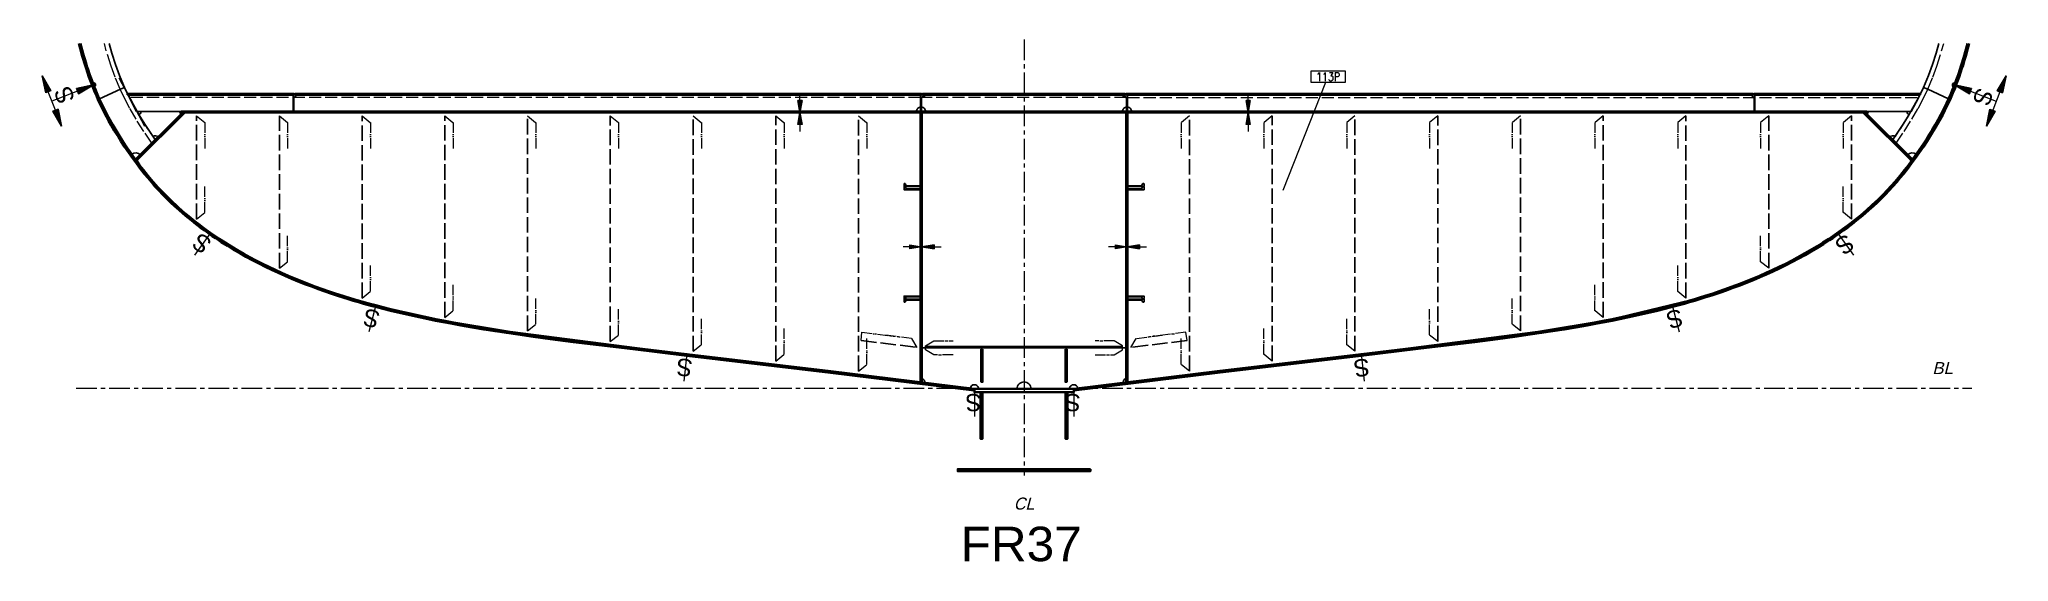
# Model space of a CAD drawing. Header units: millimetres. Extents: x 2064 to 16344, y 1188 to 4975.
import ezdxf
from ezdxf.enums import TextEntityAlignment as Align

# ---------------------------------------------------------------- set-up
doc = ezdxf.new("R2010")
doc.units = ezdxf.units.MM
doc.header["$LTSCALE"] = 25
for name, pattern in [('NR-CE1', [9.6, 6, -1.2, 1.2, -1.2]), ('NR-DA1', [4.7, 3.5, -1.2]), ('NR-DA2', [5.7, 4.5, -1.2]), ('NR-DA3', [7.41, 5.85, -1.56]), ('NR-PH1', [4.5, 3, -0.5, 0, -0.5, 0, -0.5])]:
    doc.linetypes.add(name, pattern=pattern)
for name, color, linetype, lineweight in [('NR-CE1', 1, 'NR-CE1', 9), ('NR-CO1', 1, 'Continuous', 9), ('NR-CO2', 2, 'Continuous', 25), ('NR-CO3', 3, 'Continuous', 35), ('NR-DA1', 1, 'NR-DA1', 9), ('NR-DA2', 2, 'NR-DA2', 25), ('NR-DA3', 3, 'NR-DA3', 35), ('NR-PH1', 1, 'NR-PH1', 9), ('NR-POS', 7, 'Continuous', 5), ('NR-TX4', 4, 'Continuous', 40)]:
    doc.layers.add(name, color=color, linetype=linetype, lineweight=lineweight)
doc.styles.add('FORAN', font='arial.ttf')
doc.styles.add('NR_EN', font='simplex.shx', dxfattribs={"width": 0.8})
doc.styles.get("Standard").update_dxf_attribs({"font": 'arial.ttf'})
doc.styles.add('ЗАГОЛОВКИ', font='')
doc.styles.get('ЗАГОЛОВКИ').set_extended_font_data('Arial Unicode MS')

# ---------------------------------------------------------------- blocks, each defined once
blk = doc.blocks.new('NR_SEAM')
at = {"layer": 'NR-CO1', "color": 1, "linetype": 'Continuous'}
blk.add_line((0, 0), (-200, 0), dxfattribs=at)
at = {"layer": 'NR-CO1', "color": 1, "linetype": 'Continuous', "style": 'ЗАГОЛОВКИ'}
blk.add_text('S', height=125, rotation=90, dxfattribs=at).set_placement((-100, 7), align=Align.MIDDLE_CENTER)
blk = doc.blocks.new('Solid_12')
at = {"layer": 'NR-CO1'}
blk.add_hatch(color=1, dxfattribs=at).paths.add_polyline_path([(-125, -21), (0, 0), (-125, 0)])
at = {"layer": 'NR-CO1', "color": 1}
for p, q in [((0, 0), (-125, -21)), ((-125, -21), (-125, 0)), ((-125, 0), (0, 0))]:
    blk.add_line(p, q, dxfattribs=at)
blk = doc.blocks.new('Solid_22')
at = {"layer": 'NR-CO1'}
blk.add_hatch(color=1, dxfattribs=at).paths.add_polyline_path([(-125, 0), (0, 0), (-125, 21)])
at = {"layer": 'NR-CO1', "color": 1}
for p, q in [((-125, 0), (-125, 21)), ((-125, 21), (0, 0)), ((0, 0), (-125, 0))]:
    blk.add_line(p, q, dxfattribs=at)
blk = doc.blocks.new('.Hatch_12')
for name in ['Solid_22', 'Solid_12']:
    blk.add_blockref(name, (0, 0))
blk = doc.blocks.new('Solid_32', base_point=(-304, -71))
at = {"layer": 'NR-CO1'}
blk.add_hatch(color=1, dxfattribs=at).paths.add_polyline_path([(-325, -196), (-304, -71), (-325, -71)])
at = {"layer": 'NR-CO1', "color": 1}
for p, q in [((-304, -71), (-325, -196)), ((-325, -196), (-325, -71)), ((-325, -71), (-304, -71))]:
    blk.add_line(p, q, dxfattribs=at)
blk = doc.blocks.new('Solid_42', base_point=(-325, -71))
at = {"layer": 'NR-CO1'}
blk.add_hatch(color=1, dxfattribs=at).paths.add_polyline_path([(-325, -196), (-325, -71), (-345, -71)])
at = {"layer": 'NR-CO1', "color": 1}
for p, q in [((-325, -196), (-345, -71)), ((-345, -71), (-325, -71)), ((-325, -71), (-325, -196))]:
    blk.add_line(p, q, dxfattribs=at)
blk = doc.blocks.new('.Hatch_22')
for name, p in [('Solid_42', (-325, -71)), ('Solid_32', (-304, -71))]:
    blk.add_blockref(name, p)
blk = doc.blocks.new('Solid_5', base_point=(-304, 71))
at = {"layer": 'NR-CO1'}
blk.add_hatch(color=1, dxfattribs=at).paths.add_polyline_path([(-325, 71), (-304, 71), (-325, 196)])
at = {"layer": 'NR-CO1', "color": 1}
for p, q in [((-325, 71), (-325, 196)), ((-325, 196), (-304, 71)), ((-304, 71), (-325, 71))]:
    blk.add_line(p, q, dxfattribs=at)
blk = doc.blocks.new('Solid_6', base_point=(-325, 71))
at = {"layer": 'NR-CO1'}
blk.add_hatch(color=1, dxfattribs=at).paths.add_polyline_path([(-345, 71), (-325, 71), (-325, 196)])
at = {"layer": 'NR-CO1', "color": 1}
for p, q in [((-345, 71), (-325, 196)), ((-325, 196), (-325, 71)), ((-325, 71), (-345, 71))]:
    blk.add_line(p, q, dxfattribs=at)
blk = doc.blocks.new('.Hatch_3')
for name, p in [('Solid_6', (-325, 71)), ('Solid_5', (-304, 71))]:
    blk.add_blockref(name, p)
blk = doc.blocks.new('NR_SEAMBLOCK')
at = {"layer": 'NR-CO1', "color": 1}
for p, q in [((-345, 71), (-325, 196)), ((-325, 196), (-304, 71)), ((-304, 71), (-345, 71)), ((-325, -71), (-325, 71)), ((0, 0), (-125, 21)), ((-125, 21), (-125, -21)), ((-125, -21), (0, 0)), ((-304, -71), (-345, -71)), ((-345, -71), (-325, -196)), ((-325, -196), (-304, -71))]:
    blk.add_line(p, q, dxfattribs=at)
at = {"layer": 'NR-CO1', "color": 1, "linetype": 'Continuous'}
blk.add_line((-125, 0), (-325, 0), dxfattribs=at)
at = {"color": 7, "linetype": 'Continuous', "lineweight": 0, "true_color": 0xf7f7f7}
for name in ['.Hatch_3', '.Hatch_12', '.Hatch_22']:
    blk.add_blockref(name, (0, 0), dxfattribs=at)
at = {"layer": 'NR-CO1', "color": 1, "linetype": 'Continuous', "style": 'ЗАГОЛОВКИ'}
blk.add_text('S', height=125, rotation=90, dxfattribs=at).set_placement((-225, 7), align=Align.MIDDLE_CENTER)
blk = doc.blocks.new('Solid_1', base_point=(-88, -15))
at = {"layer": 'NR-CO1'}
blk.add_hatch(color=1, dxfattribs=at).paths.add_polyline_path([(-88, 0), (-88, -15), (0, 0)])
at = {"layer": 'NR-CO1', "color": 1}
for p, q in [((-88, -15), (-88, 0)), ((-88, 0), (0, 0)), ((0, 0), (-88, -15))]:
    blk.add_line(p, q, dxfattribs=at)
blk = doc.blocks.new('Solid_2', base_point=(-88, 0))
at = {"layer": 'NR-CO1'}
blk.add_hatch(color=1, dxfattribs=at).paths.add_polyline_path([(-88, 15), (-88, 0), (0, 0)])
at = {"layer": 'NR-CO1', "color": 1}
for p, q in [((-88, 0), (-88, 15)), ((-88, 15), (0, 0)), ((0, 0), (-88, 0))]:
    blk.add_line(p, q, dxfattribs=at)
blk = doc.blocks.new('.Hatch_1', base_point=(0, 0))
at = {"color": 200, "true_color": 0xa901f1}
for name, p in [('Solid_2', (-88, 0)), ('Solid_1', (-88, -15))]:
    blk.add_blockref(name, p, dxfattribs=at)
blk = doc.blocks.new('Solid_3', base_point=(87, -15))
at = {"layer": 'NR-CO1'}
blk.add_hatch(color=1, dxfattribs=at).paths.add_polyline_path([(0, 0), (87, -15), (87, 0)])
at = {"layer": 'NR-CO1', "color": 1}
for p, q in [((87, -15), (0, 0)), ((0, 0), (87, 0)), ((87, 0), (87, -15))]:
    blk.add_line(p, q, dxfattribs=at)
blk = doc.blocks.new('Solid_4', base_point=(87, 0))
at = {"layer": 'NR-CO1'}
blk.add_hatch(color=1, dxfattribs=at).paths.add_polyline_path([(0, 0), (87, 0), (87, 15)])
at = {"layer": 'NR-CO1', "color": 1}
for p, q in [((0, 0), (87, 15)), ((87, 0), (0, 0)), ((87, 15), (87, 0))]:
    blk.add_line(p, q, dxfattribs=at)
blk = doc.blocks.new('.Hatch_2', base_point=(0, 0))
at = {"color": 200, "true_color": 0xa901f1}
for name, p in [('Solid_4', (87, 0)), ('Solid_3', (87, -15))]:
    blk.add_blockref(name, p, dxfattribs=at)
blk = doc.blocks.new('NR-array_21', base_point=(0, 0))
at = {"layer": 'NR-CO1', "color": 1}
for p, q in [((-88, 0), (-138, 0)), ((0, 0), (-88, 15)), ((-88, 15), (-88, -15)), ((-88, -15), (0, 0)), ((0, 0), (87, 15)), ((87, -15), (0, 0)), ((87, 15), (87, -15)), ((87, 0), (137, 0))]:
    blk.add_line(p, q, dxfattribs=at)
at = {"color": 7, "linetype": 'Continuous', "lineweight": 0, "true_color": 0xf7f7f7}
for name in ['.Hatch_1', '.Hatch_2']:
    blk.add_blockref(name, (0, 0), dxfattribs=at)
blk = doc.blocks.new('NR-array_2')
blk.add_blockref('NR-array_21', (0, 0))

msp = doc.modelspace()

# ---------------------------------------------------------------- linework, layer by layer
for points in [[(16043, 4945), (15998, 4780), (15994, 4766), (15934, 4604), (15893, 4513), (15807, 4348), (15757, 4266), (15616, 4064), (15581, 4018), (15472, 3891), (15415, 3831), (15280, 3708), (15216, 3656), (15036, 3527), (14977, 3489), (14756, 3364), (14743, 3357), (14480, 3237), (14164, 3122), (14033, 3083), (13453, 2944), (13411, 2936), (12930, 2856), (11764, 2707), (10917, 2607), (10391, 2542), (9843, 2475), (9702, 2458), (9564, 2441), (8844, 2441), (8565, 2475), (8017, 2542), (7490, 2607), (6644, 2707), (5478, 2856), (4997, 2936), (4568, 3031), (4375, 3083), (4145, 3155), (3927, 3237), (3735, 3323), (3665, 3357), (3506, 3444), (3431, 3489), (3299, 3576), (3191, 3656), (3091, 3739), (2996, 3828), (2910, 3918), (2833, 4010), (2826, 4018), (2722, 4160), (2651, 4266), (2583, 4380), (2521, 4499), (2514, 4513), (2465, 4626), (2422, 4741), (2414, 4766), (2370, 4916), (2363, 4945)], [(2643, 4695), (2829, 4345)]]:
    msp.add_lwpolyline(points)
at = {"layer": 'NR-CE1'}
for points in [[(9204, 4975), (9204, 1813)], [(2330, 2445), (16077, 2445)]]:
    msp.add_lwpolyline(points, dxfattribs=at)
at = {"layer": 'NR-CO1'}
msp.add_lwpolyline([(8489, 2738), (9919, 2738), (9919, 2748), (8489, 2748), (8489, 2738)], close=True, dxfattribs=at)
at = {"layer": 'NR-CO2', "color": 8}
for points in [[(2363, 4945, 0.007414), (2391, 4843, 0.02046), (2452, 4659, -0.41045), (2471, 4650, -0.410443), (2462, 4631, 0.005889), (2480, 4587, 0.006153), (2499, 4545), (2651, 4614), (2681, 4627), (2645, 4714), (2616, 4792), (2590, 4875), (2570, 4945)], [(16045, 4945, -0.007414), (16017, 4843, -0.02046), (15956, 4659, 0.41045), (15937, 4650, 0.410443), (15945, 4631, -0.005889), (15927, 4587, -0.006153), (15909, 4545), (15757, 4614), (15726, 4627), (15763, 4714), (15792, 4792), (15818, 4875), (15838, 4945)]]:
    msp.add_lwpolyline(points, format="xyb", dxfattribs=at)
at = {"layer": 'NR-CO2'}
for points in [[(2880, 4223), (2797, 4138, 0.368367), (2732, 4143, -0.021953), (2596, 4356, -0.026151), (2499, 4545), (2651, 4613), (2681, 4627), (2715, 4556), (2792, 4417), (2833, 4352), (2901, 4252), (2904, 4247), (2880, 4223)], [(8454, 4552), (8454, 4483, 0.414214), (8424, 4453), (2775, 4453), (2769, 4453), (2718, 4552), (2707, 4573), (8454, 4573), (8454, 4552)], [(3904, 4453), (3904, 4573), (3922, 4573, -0.339456), (3927, 4569, -0.339444), (3924, 4564), (3912, 4557, 0.267947), (3910, 4552), (3910, 4453), (3904, 4453)], [(8454, 4453), (8454, 4573), (8472, 4573, -0.339452), (8477, 4569, -0.339451), (8474, 4564), (8462, 4557, 0.26795), (8460, 4552), (8460, 4453), (8454, 4453)], [(9947, 4552, -0.265226), (9947, 4552), (9948, 4483, 0.414214), (9918, 4453), (8490, 4453, 0.414214), (8460, 4483), (8460, 4552, -0.310691), (8461, 4553), (8496, 4573), (9911, 4573), (9947, 4552)], [(9954, 4453), (9954, 4573), (9936, 4573, 0.339452), (9931, 4569, 0.339451), (9933, 4564), (9945, 4557, -0.26795), (9948, 4552), (9948, 4453), (9954, 4453)], [(9954, 4552), (9954, 4483, -0.414214), (9984, 4453), (15632, 4453), (15638, 4453), (15690, 4552), (15701, 4573), (9954, 4573), (9954, 4552)], [(14504, 4453), (14504, 4573), (14486, 4573, 0.339456), (14481, 4569, 0.339444), (14483, 4564), (14495, 4557, -0.267947), (14498, 4552), (14498, 4453), (14504, 4453)], [(15527, 4223), (15611, 4138, -0.368367), (15676, 4143, 0.021953), (15812, 4356, 0.026151), (15909, 4545), (15757, 4613), (15727, 4627), (15693, 4556), (15615, 4417), (15574, 4352), (15507, 4252), (15503, 4247), (15527, 4223)], [(8454, 2498), (8444, 2490), (7785, 2571), (7413, 2616), (6793, 2689), (6136, 2767), (5987, 2785), (5807, 2808), (5655, 2829), (5501, 2851), (5363, 2872), (5233, 2893), (5110, 2915), (4994, 2936), (4887, 2958), (4783, 2980), (4686, 3001), (4593, 3024), (4506, 3046), (4421, 3069), (4341, 3092), (4263, 3116), (4188, 3140), (4115, 3165), (4045, 3191, -0.004508), (3977, 3217, -0.004646), (3911, 3244, -0.004695), (3846, 3272, -0.004796), (3783, 3300, -0.004844), (3722, 3329, -0.004983), (3662, 3359, -0.005032), (3604, 3389, -0.005135), (3548, 3420, -0.005183), (3493, 3451, -0.005285), (3440, 3483, -0.005337), (3388, 3516, -0.005441), (3337, 3550, -0.005494), (3288, 3584, -0.005601), (3241, 3619, -0.005638), (3195, 3654, -0.005738), (3150, 3690, -0.005901), (3107, 3726, -0.0061), (3066, 3762, -0.006143), (3027, 3798, -0.019309), (2914, 3914, -0.006796), (2876, 3958, -0.00662), (2838, 4004, -0.00553), (2806, 4044, -0.005304), (2773, 4087), (2775, 4102), (3111, 4438), (3128, 4445), (8444, 4445), (8454, 4435), (8454, 2498)], [(3091, 4432), (2926, 4267, 0.364187), (2888, 4271, -0.016455), (2786, 4427, 0.265574), (2801, 4453), (3082, 4453, 0.198906), (3091, 4432)], [(9954, 2498), (9964, 2490), (10623, 2571), (10994, 2616), (11614, 2689), (12271, 2767), (12420, 2785), (12601, 2808), (12752, 2829), (12906, 2851), (13045, 2872), (13175, 2893), (13297, 2915), (13414, 2936), (13521, 2958), (13625, 2980), (13722, 3001), (13814, 3024), (13902, 3046), (13986, 3069), (14067, 3092), (14145, 3116), (14219, 3140), (14292, 3165), (14362, 3191, 0.004508), (14431, 3217, 0.004646), (14497, 3244, 0.004695), (14562, 3272, 0.004796), (14624, 3300, 0.004844), (14686, 3329, 0.004983), (14745, 3359, 0.005032), (14803, 3389, 0.005135), (14860, 3420, 0.005183), (14915, 3451, 0.005285), (14968, 3483, 0.005337), (15020, 3516, 0.005441), (15070, 3550, 0.005494), (15119, 3584, 0.005601), (15167, 3619, 0.005638), (15213, 3654, 0.005738), (15257, 3690, 0.005901), (15300, 3726, 0.0061), (15341, 3762, 0.006143), (15381, 3798, 0.019309), (15494, 3914, 0.006796), (15532, 3958, 0.00662), (15570, 4004, 0.00553), (15602, 4044, 0.005304), (15634, 4087), (15633, 4102), (15297, 4438), (15280, 4445), (9964, 4445), (9954, 4435), (9954, 2498)], [(8454, 3908), (8334, 3908), (8334, 3926, -0.339454), (8337, 3931, -0.339459), (8343, 3928), (8350, 3916, 0.267951), (8354, 3914), (8454, 3914), (8454, 3908)], [(8454, 3885), (8334, 3885), (8334, 3903, -0.339456), (8337, 3908, -0.339451), (8343, 3906), (8350, 3894, 0.267951), (8354, 3891), (8454, 3891), (8454, 3885)], [(9954, 3908), (10074, 3908), (10074, 3926, 0.339454), (10070, 3931, 0.339459), (10064, 3928), (10058, 3916, -0.267951), (10053, 3914), (9954, 3914), (9954, 3908)], [(9954, 3885), (10074, 3885), (10074, 3903, 0.339456), (10070, 3908, 0.339451), (10064, 3906), (10058, 3894, -0.267951), (10053, 3891), (9954, 3891), (9954, 3885)], [(8454, 3114), (8334, 3114), (8334, 3096, 0.339456), (8337, 3091, 0.339454), (8343, 3093), (8350, 3105, -0.267949), (8354, 3108), (8454, 3108), (8454, 3114)], [(8454, 3091), (8334, 3091), (8334, 3073, 0.339455), (8337, 3069, 0.339455), (8343, 3071), (8350, 3083, -0.267949), (8354, 3085), (8454, 3085), (8454, 3091)], [(9954, 3114), (10074, 3114), (10074, 3096, -0.339456), (10070, 3091, -0.339454), (10064, 3093), (10058, 3105, 0.267949), (10053, 3108), (9954, 3108), (9954, 3114)], [(9954, 3091), (10074, 3091), (10074, 3073, -0.339455), (10070, 3069, -0.339455), (10064, 3071), (10058, 3083, 0.267949), (10053, 3085), (9954, 3085), (9954, 3091)], [(9944, 2517, 0.127363), (9931, 2508, 0.214858), (9924, 2485), (9594, 2445, 0.379962), (9564, 2471, 0.414214), (9534, 2441), (9254, 2441, 0.414214), (9204, 2491, 0.414214), (9154, 2441), (8874, 2441, 0.414214), (8844, 2471, 0.379962), (8814, 2445), (8484, 2485, 0.214856), (8476, 2508, 0.127363), (8464, 2517), (8464, 2738), (9944, 2738), (9944, 2517)]]:
    msp.add_lwpolyline(points, format="xyb", close=True, dxfattribs=at)
for points in [[(15317, 4432), (15482, 4267, -0.364187), (15520, 4271, 0.016455), (15621, 4427, -0.265574), (15607, 4453), (15326, 4453)], [(15317, 4432, 0.198906), (15326, 4453)]]:
    msp.add_lwpolyline(points, format="xyb", dxfattribs=at)
at = {"layer": 'NR-CO3', "color": 8}
for points in [[(2363, 4945), (2367, 4927), (2375, 4899), (2382, 4873), (2388, 4849), (2395, 4826), (2402, 4803), (2409, 4780), (2417, 4757), (2430, 4718), (2443, 4681), (2457, 4645), (2446, 4641), (2436, 4665), (2423, 4701), (2410, 4740), (2402, 4763), (2395, 4785), (2388, 4808), (2381, 4831), (2375, 4854), (2367, 4879), (2360, 4908), (2352, 4936), (2350, 4945)], [(16057, 4945), (16055, 4936), (16048, 4908), (16040, 4879), (16033, 4854), (16026, 4831), (16020, 4808), (16013, 4785), (16005, 4763), (15998, 4740), (15985, 4701), (15971, 4665), (15962, 4641), (15951, 4645), (15964, 4681), (15978, 4718), (15991, 4757), (15998, 4780), (16005, 4803), (16012, 4826), (16019, 4849), (16026, 4873), (16033, 4899), (16041, 4927), (16045, 4945)]]:
    msp.add_lwpolyline(points, dxfattribs=at)
at = {"layer": 'NR-CO3'}
for points in [[(2457, 4645), (2472, 4606), (2484, 4579), (2496, 4552), (2514, 4512), (2533, 4473), (2553, 4433), (2574, 4395), (2596, 4356), (2618, 4318), (2648, 4270), (2672, 4233), (2696, 4197), (2721, 4160), (2746, 4124), (2772, 4089), (2791, 4064), (2818, 4028), (2853, 3985), (2889, 3943), (2925, 3902), (2954, 3871), (2983, 3842), (3022, 3803), (3063, 3765), (3105, 3728), (3147, 3692), (3191, 3657), (3228, 3629), (3257, 3607), (3304, 3573), (3297, 3563), (3263, 3588), (3230, 3612), (3198, 3636), (3167, 3661), (3135, 3686), (3104, 3712), (3074, 3739), (3044, 3766), (3015, 3793), (2986, 3821), (2957, 3850), (2930, 3879), (2902, 3909), (2876, 3939), (2850, 3970), (2824, 4001), (2798, 4035), (2768, 4074), (2738, 4114), (2710, 4155), (2682, 4196), (2654, 4238), (2634, 4271), (2607, 4313), (2582, 4356), (2566, 4385), (2550, 4414), (2534, 4444), (2519, 4473), (2505, 4503), (2491, 4533), (2477, 4565), (2461, 4603), (2446, 4641), (2457, 4645)], [(3909, 4573), (2704, 4573), (2704, 4581), (3909, 4581), (3909, 4573)], [(8460, 4573), (3919, 4573), (3919, 4581), (8460, 4581), (8460, 4573)], [(9937, 4573), (8470, 4573), (8470, 4581), (9937, 4581), (9937, 4573)], [(14489, 4573), (9947, 4573), (9947, 4581), (14489, 4581), (14489, 4573)], [(15703, 4573), (14499, 4573), (14499, 4581), (15703, 4581), (15703, 4573)], [(15951, 4645), (15962, 4641), (15955, 4622), (15939, 4584), (15924, 4548), (15910, 4518), (15896, 4488), (15881, 4459), (15866, 4429), (15850, 4400), (15834, 4371), (15809, 4328), (15783, 4285), (15753, 4238), (15726, 4196), (15698, 4155), (15669, 4114), (15640, 4074), (15610, 4035), (15583, 4001), (15558, 3970), (15532, 3939), (15505, 3909), (15478, 3879), (15450, 3850), (15422, 3821), (15393, 3793), (15363, 3766), (15333, 3739), (15303, 3712), (15272, 3686), (15241, 3661), (15209, 3636), (15177, 3612), (15145, 3588), (15111, 3563), (15104, 3573), (15151, 3607), (15195, 3640), (15228, 3666), (15271, 3701), (15314, 3737), (15355, 3774), (15395, 3812), (15435, 3851), (15463, 3881), (15492, 3912), (15519, 3943), (15555, 3985), (15589, 4028), (15617, 4064), (15649, 4107), (15674, 4142), (15699, 4178), (15724, 4215), (15748, 4252), (15771, 4289), (15789, 4318), (15812, 4356), (15833, 4395), (15854, 4433), (15874, 4473), (15894, 4512), (15906, 4539), (15924, 4579), (15935, 4606), (15951, 4645)], [(3104, 4445), (3111, 4438), (2769, 4096), (2762, 4103), (3104, 4445)], [(4004, 4445), (3094, 4445), (3094, 4453), (4004, 4453), (4004, 4445)], [(6354, 4445), (4004, 4445), (4004, 4453), (6354, 4453), (6354, 4445)], [(8804, 4445), (6354, 4445), (6354, 4453), (8804, 4453), (8804, 4445)], [(8454, 4445), (8464, 4445), (8464, 2496), (8454, 2496), (8454, 4445)], [(9604, 4445), (8804, 4445), (8804, 4453), (9604, 4453), (9604, 4445)], [(12054, 4445), (9604, 4445), (9604, 4453), (12054, 4453), (12054, 4445)], [(9954, 4445), (9954, 2496), (9944, 2496), (9944, 4445), (9954, 4445)], [(14404, 4445), (12054, 4445), (12054, 4453), (14404, 4453), (14404, 4445)], [(15314, 4445), (14404, 4445), (14404, 4453), (15314, 4453), (15314, 4445)], [(15646, 4103), (15639, 4096), (15297, 4438), (15304, 4445), (15646, 4103)], [(3304, 3573), (3325, 3558), (3347, 3544), (3368, 3529), (3412, 3501), (3456, 3474), (3501, 3447), (3546, 3421), (3591, 3396), (3637, 3372), (3683, 3348), (3729, 3325), (3776, 3303), (3823, 3282), (3871, 3261), (3919, 3241), (3966, 3221), (4015, 3203), (4063, 3184), (4112, 3167), (4161, 3150), (4210, 3133), (4267, 3115), (4304, 3103), (4341, 3092), (4379, 3081), (4416, 3070), (4454, 3060), (4504, 3047), (4501, 3035), (4477, 3041), (4415, 3058), (4378, 3069), (4340, 3080), (4303, 3091), (4265, 3103), (4232, 3113), (4183, 3130), (4134, 3146), (4085, 3164), (4036, 3182), (3987, 3200), (3939, 3220), (3891, 3239), (3843, 3260), (3795, 3281), (3748, 3303), (3701, 3326), (3654, 3349), (3608, 3373), (3562, 3398), (3517, 3424), (3472, 3450), (3427, 3477), (3383, 3505), (3362, 3519), (3340, 3534), (3318, 3548), (3297, 3563), (3304, 3573)], [(15104, 3573), (15111, 3563), (15089, 3548), (15068, 3534), (15046, 3519), (15024, 3505), (15002, 3491), (14958, 3463), (14913, 3437), (14868, 3411), (14822, 3385), (14776, 3361), (14730, 3337), (14683, 3314), (14636, 3292), (14589, 3270), (14541, 3250), (14493, 3229), (14445, 3210), (14396, 3191), (14347, 3173), (14299, 3155), (14249, 3138), (14200, 3121), (14142, 3103), (14105, 3091), (14068, 3080), (14030, 3069), (13993, 3058), (13955, 3048), (13907, 3035), (13904, 3047), (13929, 3053), (13991, 3070), (14029, 3081), (14066, 3092), (14103, 3103), (14140, 3115), (14198, 3133), (14247, 3150), (14296, 3167), (14345, 3184), (14393, 3203), (14441, 3221), (14489, 3241), (14537, 3261), (14584, 3282), (14631, 3303), (14678, 3325), (14725, 3348), (14771, 3372), (14817, 3396), (14862, 3421), (14907, 3447), (14952, 3474), (14996, 3501), (15039, 3529), (15061, 3544), (15082, 3558), (15104, 3573)], [(4504, 3047), (4558, 3033), (4612, 3019), (4666, 3006), (4721, 2993), (4775, 2981), (4830, 2970), (4884, 2958), (4939, 2947), (4994, 2936), (5067, 2923), (5149, 2908), (5231, 2894), (5313, 2880), (5396, 2867), (5478, 2854), (5588, 2838), (5712, 2821), (5835, 2804), (6297, 2748), (6760, 2693), (6758, 2681), (6347, 2730), (5935, 2780), (5769, 2801), (5644, 2818), (5534, 2834), (5451, 2846), (5368, 2859), (5286, 2872), (5203, 2886), (5120, 2901), (5047, 2914), (4992, 2924), (4937, 2935), (4882, 2946), (4828, 2958), (4773, 2969), (4718, 2982), (4664, 2994), (4609, 3007), (4555, 3021), (4501, 3035), (4504, 3047)], [(13904, 3047), (13907, 3035), (13853, 3021), (13798, 3007), (13744, 2994), (13689, 2982), (13635, 2969), (13580, 2958), (13525, 2946), (13470, 2935), (13415, 2924), (13361, 2914), (13287, 2901), (13205, 2886), (13122, 2872), (13039, 2859), (12957, 2846), (12874, 2834), (12763, 2818), (12639, 2801), (12473, 2780), (12061, 2730), (11649, 2681), (11648, 2693), (12110, 2748), (12572, 2804), (12696, 2821), (12820, 2838), (12930, 2854), (13012, 2867), (13094, 2880), (13177, 2894), (13259, 2908), (13341, 2923), (13414, 2936), (13469, 2947), (13523, 2958), (13578, 2970), (13633, 2981), (13687, 2993), (13741, 3006), (13796, 3019), (13850, 3033), (13904, 3047)], [(8904, 2728), (8904, 2491), (8894, 2491), (8894, 2728), (8904, 2728)], [(9504, 2728), (9514, 2728), (9514, 2491), (9504, 2491), (9504, 2728)], [(6760, 2693), (7802, 2569), (8844, 2441), (8842, 2429), (7801, 2557), (6758, 2681), (6760, 2693)], [(11648, 2693), (11649, 2681), (10607, 2557), (9565, 2429), (9564, 2441), (10605, 2569), (11648, 2693)], [(8844, 2441), (9564, 2441), (9564, 2416), (8844, 2416), (8844, 2441)]]:
    msp.add_lwpolyline(points, close=True, dxfattribs=at)
for points in [[(8904, 2728), (8904, 2491)], [(9504, 2728), (9504, 2491)]]:
    msp.add_lwpolyline(points, dxfattribs=at)
at = {"layer": 'NR-CO3', "color": 8}
for points in [[(8904, 2416), (8904, 2079), (8888, 2079), (8888, 2416), (8904, 2416)], [(9504, 2416), (9520, 2416), (9520, 2079), (9504, 2079), (9504, 2416)], [(9685, 1859), (9685, 1843), (8723, 1843), (8723, 1859), (9685, 1859)]]:
    msp.add_lwpolyline(points, close=True, dxfattribs=at)
at = {"layer": 'NR-DA1', "color": 8}
for points in [[(2650, 4614), (2613, 4702), (2584, 4781), (2549, 4891), (2535, 4945)], [(15758, 4614), (15794, 4702), (15824, 4781), (15858, 4891), (15873, 4945)]]:
    msp.add_lwpolyline(points, dxfattribs=at)
at = {"layer": 'NR-DA1'}
for points in [[(2880, 4222), (2821, 4308), (2765, 4396), (2719, 4475), (2681, 4548), (2650, 4613)], [(15528, 4222), (15586, 4308), (15642, 4396), (15688, 4475), (15727, 4548), (15758, 4613)], [(8454, 4553), (2718, 4553)], [(9947, 4553), (8461, 4553)], [(9954, 4553), (15690, 4553)]]:
    msp.add_lwpolyline(points, dxfattribs=at)
at = {"layer": 'NR-DA2'}
for points in [[(3204, 3672), (3204, 4420)], [(3804, 3315), (3804, 4420)], [(4404, 3099), (4404, 4420)], [(5004, 2959), (5004, 4420)], [(5604, 2861), (5604, 4420)], [(6204, 2784), (6204, 4420)], [(6804, 2713), (6804, 4420)], [(7404, 2642), (7404, 4420)], [(8004, 2569), (8004, 4420)], [(10404, 2569), (10404, 4420)], [(11004, 2642), (11004, 4420)], [(11604, 2713), (11604, 4420)], [(12204, 2784), (12204, 4420)], [(12804, 2861), (12804, 4420)], [(13404, 2959), (13404, 4420)], [(14004, 3099), (14004, 4420)], [(14604, 3315), (14604, 4420)], [(15204, 3672), (15204, 4420)], [(8022, 2792), (8429, 2741)], [(10386, 2792), (9979, 2741)]]:
    msp.add_lwpolyline(points, dxfattribs=at)
at = {"layer": 'NR-DA3'}
for points in [[(8904, 2492), (8904, 2728)], [(9504, 2492), (9504, 2728)]]:
    msp.add_lwpolyline(points, dxfattribs=at)
at = {"layer": 'NR-PH1', "extrusion": (0, 0, -1)}
for points in [[(-3204, 4420), (-3264, 4372), (-3264, 4179)], [(-3804, 4420), (-3864, 4372), (-3864, 4179)], [(-4404, 4420), (-4464, 4372), (-4464, 4179)], [(-5004, 4420), (-5064, 4372), (-5064, 4179)], [(-5604, 4420), (-5664, 4372), (-5664, 4179)], [(-6204, 4420), (-6264, 4372), (-6264, 4179)], [(-6804, 4420), (-6864, 4372), (-6864, 4179)], [(-7404, 4420), (-7464, 4372), (-7464, 4179)], [(-8004, 4420), (-8064, 4372), (-8064, 4179)], [(-15204, 3672), (-15144, 3720), (-15144, 3913)], [(-14604, 3315), (-14544, 3363), (-14544, 3557)], [(-14004, 3099), (-13944, 3147), (-13944, 3340)], [(-13404, 2959), (-13344, 3007), (-13344, 3201)], [(-12204, 2784), (-12144, 2832), (-12144, 3025)], [(-12804, 2861), (-12744, 2909), (-12744, 3102)], [(-11004, 2642), (-10944, 2690), (-10944, 2883)], [(-11604, 2713), (-11544, 2761), (-11544, 2954)], [(-8022, 2792), (-8029, 2851), (-8268, 2822)], [(-8689, 2688), (-8549, 2688), (-8489, 2723), (-8489, 2753), (-8549, 2788), (-8689, 2788)], [(-9979, 2741), (-10019, 2807), (-10211, 2831)], [(-10404, 2569), (-10344, 2617), (-10344, 2810)]]:
    msp.add_lwpolyline(points, dxfattribs=at)
at = {"layer": 'NR-PH1'}
for points in [[(10404, 4420), (10344, 4372), (10344, 4179)], [(11004, 4420), (10944, 4372), (10944, 4179)], [(11604, 4420), (11544, 4372), (11544, 4179)], [(12204, 4420), (12144, 4372), (12144, 4179)], [(12804, 4420), (12744, 4372), (12744, 4179)], [(13404, 4420), (13344, 4372), (13344, 4179)], [(14004, 4420), (13944, 4372), (13944, 4179)], [(14604, 4420), (14544, 4372), (14544, 4179)], [(15204, 4420), (15144, 4372), (15144, 4179)], [(3204, 3672), (3264, 3720), (3264, 3913)], [(3804, 3315), (3864, 3363), (3864, 3557)], [(4404, 3099), (4464, 3147), (4464, 3340)], [(5004, 2959), (5064, 3007), (5064, 3201)], [(5604, 2861), (5664, 2909), (5664, 3102)], [(6204, 2784), (6264, 2832), (6264, 3025)], [(6804, 2713), (6864, 2761), (6864, 2954)], [(7404, 2642), (7464, 2690), (7464, 2883)], [(8004, 2569), (8064, 2617), (8064, 2810)], [(8429, 2741), (8389, 2807), (8197, 2831)], [(9719, 2688), (9858, 2688), (9919, 2723), (9919, 2753), (9858, 2788), (9719, 2788)], [(10386, 2792), (10378, 2851), (10139, 2822)]]:
    msp.add_lwpolyline(points, dxfattribs=at)
at = {"layer": 'NR-POS', "color": 1, "lineweight": 9}
msp.add_line((11084, 3881), (11393, 4664), dxfattribs=at)
msp.add_lwpolyline([(11534, 4664), (11534, 4744), (11284, 4744), (11284, 4664)], close=True, dxfattribs=at)

# ---------------------------------------------------------------- block references
at = {"layer": 'NR-CO1'}
for name, p, rotation in [('NR_SEAMBLOCK', (2457, 4645), 21.21998967449669), ('NR_SEAMBLOCK', (2457, 4645), 21.21998967449669), ('NR_SEAMBLOCK', (2457, 4645), 21.21998967449669), ('NR_SEAMBLOCK', (2457, 4645), 21.21998967449669), ('NR_SEAMBLOCK', (15951, 4645), 158.7800103255032), ('NR_SEAMBLOCK', (15951, 4645), 158.7800103255032), ('NR_SEAMBLOCK', (15951, 4645), 158.7800103255032), ('NR_SEAMBLOCK', (15951, 4645), 158.7800103255032), ('NR_SEAM', (3304, 3573), 54.93553631500546), ('NR_SEAM', (3304, 3573), 54.93553631500546), ('NR_SEAM', (15104, 3573), 125.0644636849945), ('NR_SEAM', (15104, 3573), 125.0644636849945), ('NR_SEAM', (4504, 3047), 75.20561361445591), ('NR_SEAM', (4504, 3047), 75.20561361445591), ('NR_SEAM', (13904, 3047), 104.794386385544), ('NR_SEAM', (13904, 3047), 104.794386385544), ('NR_SEAM', (6760, 2694), 83.30226719873706), ('NR_SEAM', (6760, 2694), 83.30226719873706), ('NR_SEAM', (11648, 2694), 96.69773280126292), ('NR_SEAM', (11648, 2694), 96.69773280126292), ('NR_SEAM', (8844, 2441), 89.99999999999999), ('NR_SEAM', (8844, 2441), 89.99999999999999), ('NR_SEAM', (9564, 2441), 89.99999999999999), ('NR_SEAM', (9564, 2441), 89.99999999999999)]:
    msp.add_blockref(name, p, dxfattribs=dict(at, rotation=rotation))
at = {"layer": 'NR-CO1', "linetype": 'Continuous', "lineweight": 0}
for p, rotation in [((7579, 4445), 270), ((10829, 4445), 270), ((8464, 3471), 180), ((9954, 3471), 180)]:
    msp.add_blockref('NR-array_2', p, dxfattribs=dict(at, rotation=rotation))

# ---------------------------------------------------------------- texts
at = {"layer": 'NR-CE1', "oblique": 14}
msp.add_text('BL', height=87.5, dxfattribs=at).set_placement((15865, 2591), align=Align.MIDDLE_CENTER)
at = {"layer": 'NR-CE1', "insert": (9204, 1608), "char_height": 87.5, "attachment_point": 5}
msp.add_mtext('{\\fFixed Width|b0|i0|c0|p0;\\Q15;CL}', dxfattribs=at)
at = {"layer": 'NR-POS', "color": 2, "lineweight": 25, "style": 'NR_EN', "width": 0.8}
msp.add_text('113P', height=62.5, dxfattribs=at).set_placement((11409, 4704), align=Align.MIDDLE)
at = {"layer": 'NR-TX4', "lineweight": 0, "insert": (9183, 1441), "char_height": 250, "attachment_point": 2, "line_spacing_factor": 0.899982, "style": 'FORAN'}
msp.add_mtext('{\\W1.03;FR37}', dxfattribs=at)

doc.saveas('drawing.dxf')
